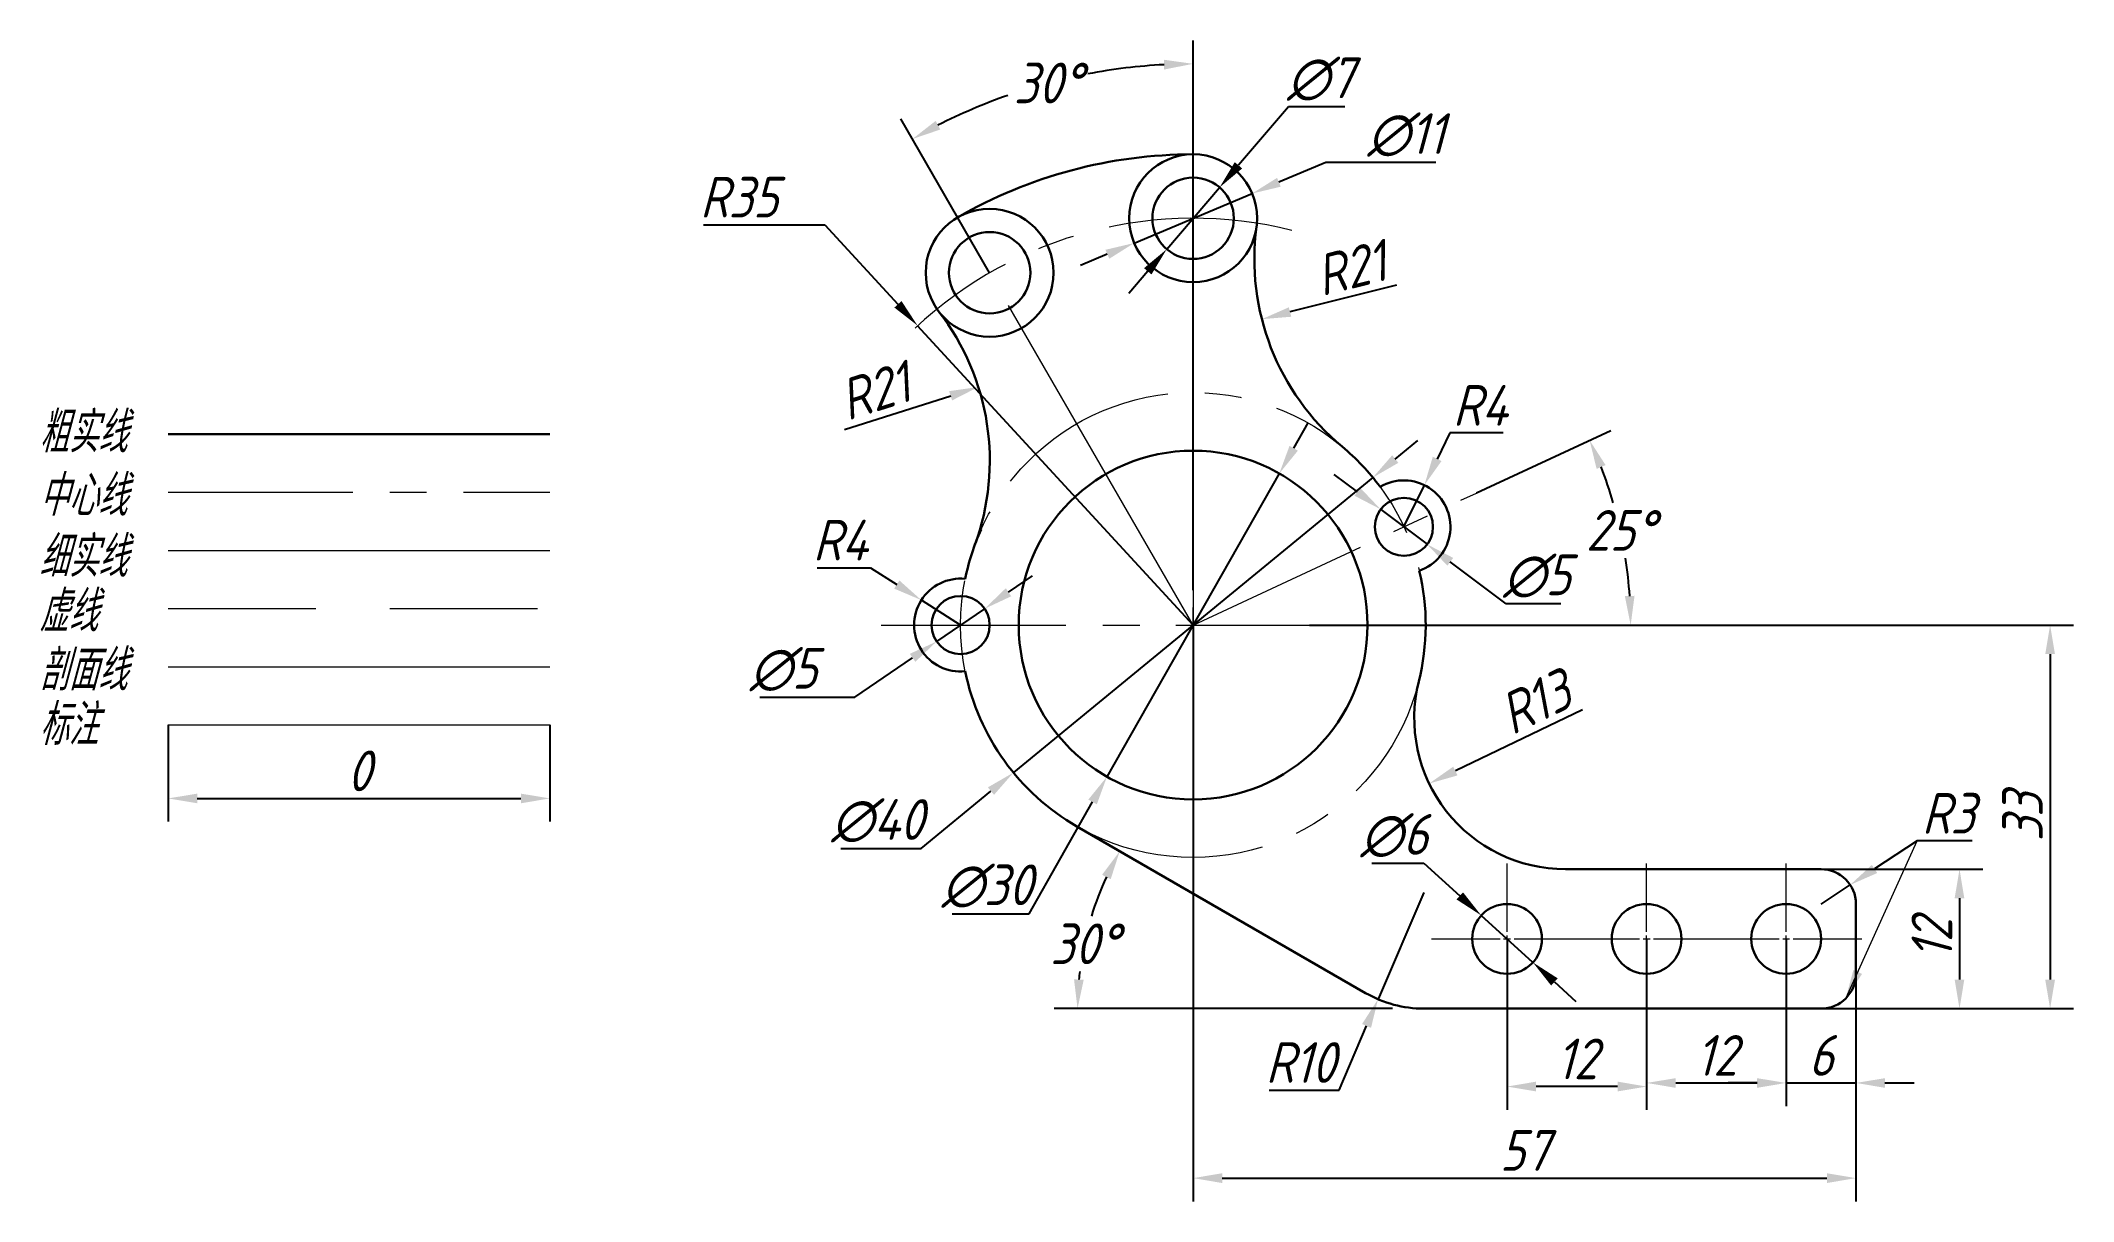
# Model space of a CAD drawing. Header units: millimetres. Extents: x 260 to 434, y 182 to 282.
import ezdxf

# ---------------------------------------------------------------- set-up
doc = ezdxf.new("R2010")
doc.units = ezdxf.units.MM
for name, pattern in [('CENTER', [50.8, 31.75, -6.35, 6.35, -6.35]), ('CENTER2', [28.575, 19.05, -3.175, 3.175, -3.175]), ('DASHED', [19.05, 12.7, -6.35])]:
    doc.linetypes.add(name, pattern=pattern)
for name, color, linetype, lineweight in [('中心线', 1, 'CENTER', 15), ('中心线 @ 1', 1, 'CENTER', 15), ('剖面线', 8, 'Continuous', 15), ('剖面线 @ 1', 8, 'Continuous', 15), ('标注', 3, 'Continuous', 15), ('标注 @ 1', 3, 'Continuous', 15), ('粗实线', 2, 'Continuous', 30), ('粗实线 @ 1', 2, 'Continuous', 30), ('细实线', 4, 'Continuous', 15), ('细实线 @ 1', 4, 'Continuous', 15), ('虚线', 6, 'DASHED', 15), ('虚线 @ 1', 6, 'DASHED', 15)]:
    doc.layers.add(name, color=color, linetype=linetype, lineweight=lineweight)
doc.styles.add('GB3.5', font='gbeitc.shx', dxfattribs={"bigfont": 'gbcbig.shx'})
doc.dimstyles.new('参数化', dxfattribs={"dimtxt": 3.5, "dimasz": 2.5, "dimexe": 2, "dimexo": 0, "dimtad": 1, "dimtoh": 1, "dimdec": 3, "dimdsep": 46, "dimtxsty": 'GB3.5', "dimcen": 2.5, "dimclrd": 3, "dimclre": 3, "dimclrt": 256, "dimadec": 3, "dimazin": 2, "dimtfac": 1, "dimtdec": 3, "dimtmove": 0, "dimatfit": 3, "dimfxl": 0, "dimlwd": 15, "dimlwe": 15, "dimarcsym": 0})
doc.dimstyles.new('正常标注', dxfattribs={"dimtxt": 3.5, "dimasz": 2.5, "dimexe": 2, "dimexo": 0, "dimtad": 1, "dimtoh": 1, "dimdec": 3, "dimdsep": 46, "dimtxsty": 'GB3.5', "dimcen": 2.5, "dimadec": 3, "dimazin": 2, "dimtfac": 1, "dimtdec": 3, "dimtmove": 0, "dimatfit": 3, "dimfxl": 0, "dimarcsym": 0})
doc.dimstyles.new('角度', dxfattribs={"dimtxt": 3.5, "dimasz": 2.5, "dimexe": 2, "dimexo": 0, "dimtad": 1, "dimtih": 1, "dimtoh": 1, "dimdec": 3, "dimdsep": 46, "dimtxsty": 'GB3.5', "dimcen": 2.5, "dimadec": 3, "dimazin": 2, "dimtfac": 1, "dimtdec": 3, "dimtmove": 0, "dimatfit": 3, "dimfxl": 0, "dimarcsym": 0})

# ---------------------------------------------------------------- blocks, each defined once
blk = doc.blocks.new('*D3')
at = {"layer": 'Defpoints', "color": 0, "transparency": 16777216}
for p in [(366.06, 244.7), (351.24, 218.62)]:
    blk.add_point(p, dxfattribs=at)
at = {"layer": '标注', "color": 0, "lineweight": -2, "transparency": 16777216}
for p, q in [((367.3, 246.88), (368.53, 249.05)), ((366.06, 244.7), (351.24, 218.62)), ((344.54, 206.83), (350, 216.45)), ((337.93, 206.83), (344.54, 206.83))]:
    blk.add_line(p, q, dxfattribs=at)
at = {"layer": '标注', "color": 0, "transparency": 16777216}
for points in [[(366.94, 247.08), (367.66, 246.67), (366.06, 244.7)], [(349.64, 216.65), (350.37, 216.24), (351.24, 218.62)]]:
    blk.add_solid(points, dxfattribs=at)
at = {"layer": '标注', "color": 0, "transparency": 16777216, "insert": (340.92, 209.2), "char_height": 3.5, "attachment_point": 5, "style": 'GB3.5'}
blk.add_mtext('∅30', dxfattribs=at)
blk = doc.blocks.new('*D4')
at = {"layer": 'Defpoints', "color": 0, "transparency": 16777216}
for p in [(360.93, 269.32), (356.38, 264)]:
    blk.add_point(p, dxfattribs=at)
at = {"layer": '标注', "color": 0, "lineweight": -2, "transparency": 16777216}
for p, q in [((366.86, 276.26), (362.55, 271.22)), ((371.71, 276.26), (366.86, 276.26)), ((356.38, 264), (360.93, 269.32)), ((354.75, 262.1), (353.13, 260.2))]:
    blk.add_line(p, q, dxfattribs=at)
at = {"layer": '标注', "color": 0, "transparency": 16777216}
for points in [[(362.23, 271.49), (362.87, 270.95), (360.93, 269.32)], [(354.43, 262.37), (355.07, 261.83), (356.38, 264)]]:
    blk.add_solid(points, dxfattribs=at)
at = {"layer": '标注', "color": 0, "transparency": 16777216, "insert": (369.6, 278.63), "char_height": 3.5, "attachment_point": 5, "style": 'GB3.5'}
blk.add_mtext('∅7', dxfattribs=at)
blk = doc.blocks.new('*D5')
at = {"layer": 'Defpoints', "color": 0, "transparency": 16777216}
for p in [(363.72, 268.79), (353.58, 264.53)]:
    blk.add_point(p, dxfattribs=at)
at = {"layer": '标注', "color": 0, "lineweight": -2, "transparency": 16777216}
for p, q in [((370.07, 271.46), (366.03, 269.76)), ((379.52, 271.46), (370.07, 271.46)), ((353.58, 264.53), (363.72, 268.79)), ((351.27, 263.57), (348.97, 262.6))]:
    blk.add_line(p, q, dxfattribs=at)
at = {"layer": '标注', "color": 0, "transparency": 16777216}
for points in [[(365.87, 270.14), (366.19, 269.38), (363.72, 268.79)], [(351.11, 263.95), (351.44, 263.18), (353.58, 264.53)]]:
    blk.add_solid(points, dxfattribs=at)
at = {"layer": '标注', "color": 0, "transparency": 16777216, "insert": (376.96, 273.83), "char_height": 3.5, "attachment_point": 5, "style": 'GB3.5'}
blk.add_mtext('∅11', dxfattribs=at)
blk = doc.blocks.new('*D6')
at = {"layer": 'Defpoints', "color": 0, "transparency": 16777216}
for p in [(340.18, 252.15), (320.16, 245.79)]:
    blk.add_point(p, dxfattribs=at)
at = {"layer": '标注', "color": 0, "lineweight": -2, "transparency": 16777216}
blk.add_line((328.66, 248.49), (337.8, 251.39), dxfattribs=at)
at = {"layer": '标注', "color": 0, "transparency": 16777216}
blk.add_solid([(337.67, 251.79), (337.92, 250.99), (340.18, 252.15)], dxfattribs=at)
at = {"layer": '标注', "color": 0, "transparency": 16777216, "insert": (331.25, 251.8), "char_height": 3.5, "attachment_point": 5, "rotation": 17.6017, "style": 'GB3.5'}
blk.add_mtext('R21', dxfattribs=at)
blk = doc.blocks.new('*D7')
at = {"layer": 'Defpoints', "color": 0, "transparency": 16777216}
for p in [(334.96, 257.42), (358.65, 231.66)]:
    blk.add_point(p, dxfattribs=at)
at = {"layer": '标注', "color": 0, "lineweight": -2, "transparency": 16777216}
for p, q in [((316.54, 266.11), (326.97, 266.11)), ((326.97, 266.11), (333.26, 259.26)), ((358.65, 231.66), (334.96, 257.42))]:
    blk.add_line(p, q, dxfattribs=at)
at = {"layer": '标注', "color": 0, "transparency": 16777216}
blk.add_solid([(333.57, 259.54), (332.96, 258.98), (334.96, 257.42)], dxfattribs=at)
at = {"layer": '标注', "color": 0, "transparency": 16777216, "insert": (319.6, 268.48), "char_height": 3.5, "attachment_point": 5, "style": 'GB3.5'}
blk.add_mtext('R35', dxfattribs=at)
blk = doc.blocks.new('*D8')
at = {"layer": 'Defpoints', "color": 0, "transparency": 16777216}
for p in [(374.78, 241.62), (378.77, 238.61)]:
    blk.add_point(p, dxfattribs=at)
at = {"layer": '标注', "color": 0, "lineweight": -2, "transparency": 16777216}
for p, q in [((372.78, 243.12), (370.79, 244.63)), ((374.78, 241.62), (378.77, 238.61)), ((385.56, 233.5), (380.77, 237.11)), ((390.27, 233.5), (385.56, 233.5))]:
    blk.add_line(p, q, dxfattribs=at)
at = {"layer": '标注', "color": 0, "transparency": 16777216}
for points in [[(373.03, 243.46), (372.53, 242.79), (374.78, 241.62)], [(381.02, 237.44), (380.52, 236.77), (378.77, 238.61)]]:
    blk.add_solid(points, dxfattribs=at)
at = {"layer": '标注', "color": 0, "transparency": 16777216, "insert": (388.23, 235.87), "char_height": 3.5, "attachment_point": 5, "style": 'GB3.5'}
blk.add_mtext('∅5', dxfattribs=at)
blk = doc.blocks.new('*D9')
at = {"layer": 'Defpoints', "color": 0, "transparency": 16777216}
for p in [(412.65, 210.66), (412.65, 198.66), (424.56, 198.66)]:
    blk.add_point(p, dxfattribs=at)
at = {"layer": '标注', "color": 0, "lineweight": -2, "transparency": 16777216}
for p, q in [((412.65, 210.66), (426.56, 210.66)), ((424.56, 208.16), (424.56, 201.16)), ((412.65, 198.66), (426.56, 198.66))]:
    blk.add_line(p, q, dxfattribs=at)
at = {"layer": '标注', "color": 0, "transparency": 16777216}
for points in [[(424.14, 208.16), (424.97, 208.16), (424.56, 210.66)], [(424.14, 201.16), (424.97, 201.16), (424.56, 198.66)]]:
    blk.add_solid(points, dxfattribs=at)
at = {"layer": '标注', "color": 0, "transparency": 16777216, "insert": (422.18, 204.66), "char_height": 3.5, "attachment_point": 5, "rotation": 90, "style": 'GB3.5'}
blk.add_mtext('12', dxfattribs=at)
blk = doc.blocks.new('*D10')
at = {"layer": 'Defpoints', "color": 0, "transparency": 16777216}
for p in [(390.67, 223.66), (378.95, 218.03)]:
    blk.add_point(p, dxfattribs=at)
at = {"layer": '标注', "color": 0, "lineweight": -2, "transparency": 16777216}
blk.add_line((392.14, 224.37), (381.21, 219.11), dxfattribs=at)
at = {"layer": '标注', "color": 0, "transparency": 16777216}
blk.add_solid([(381.02, 219.48), (381.39, 218.73), (378.95, 218.03)], dxfattribs=at)
at = {"layer": '标注', "color": 0, "transparency": 16777216, "insert": (388.05, 225.04), "char_height": 3.5, "attachment_point": 5, "rotation": 25.7011, "style": 'GB3.5'}
blk.add_mtext('R13', dxfattribs=at)
blk = doc.blocks.new('*D11')
at = {"layer": 'Defpoints', "color": 0, "transparency": 16777216}
for p in [(378.49, 208.66), (374.55, 199.47)]:
    blk.add_point(p, dxfattribs=at)
at = {"layer": '标注', "color": 0, "lineweight": -2, "transparency": 16777216}
for p, q in [((378.49, 208.66), (374.55, 199.47)), ((371.2, 191.66), (373.56, 197.17)), ((365.18, 191.66), (371.2, 191.66))]:
    blk.add_line(p, q, dxfattribs=at)
at = {"layer": '标注', "color": 0, "transparency": 16777216}
blk.add_solid([(373.18, 197.34), (373.95, 197.01), (374.55, 199.47)], dxfattribs=at)
at = {"layer": '标注', "color": 0, "transparency": 16777216, "insert": (367.88, 194.03), "char_height": 3.5, "attachment_point": 5, "style": 'GB3.5'}
blk.add_mtext('R10', dxfattribs=at)
blk = doc.blocks.new('*D12')
at = {"layer": 'Defpoints', "color": 0, "transparency": 16777216}
for p in [(415.16, 209.31), (412.65, 207.66)]:
    blk.add_point(p, dxfattribs=at)
at = {"layer": '标注', "color": 0, "lineweight": -2, "transparency": 16777216}
for p, q in [((420.93, 213.09), (417.25, 210.68)), ((425.64, 213.09), (420.93, 213.09)), ((412.65, 207.66), (415.16, 209.31))]:
    blk.add_line(p, q, dxfattribs=at)
at = {"layer": '标注', "color": 0, "transparency": 16777216}
blk.add_solid([(417.02, 211.03), (417.48, 210.33), (415.16, 209.31)], dxfattribs=at)
at = {"layer": '标注', "color": 0, "transparency": 16777216, "insert": (423.59, 215.47), "char_height": 3.5, "attachment_point": 5, "style": 'GB3.5'}
blk.add_mtext('R3', dxfattribs=at)
blk = doc.blocks.new('*D13')
at = {"layer": 'Defpoints', "color": 0, "transparency": 16777216}
for p in [(348.65, 214.34), (350.35, 207.93), (373.49, 200), (378.49, 198.66), (412.65, 198.66)]:
    blk.add_point(p, dxfattribs=at)
at = {"layer": '标注', "color": 0, "lineweight": -2, "transparency": 16777216}
blk.add_line((375.81, 198.66), (346.71, 198.66), dxfattribs=at)
for start, end in [(155.2879, 162.9383), (173.217, 174.7121)]:
    blk.add_arc((375.81, 198.66), 27.1, start, end, dxfattribs=at)
at = {"layer": '标注', "color": 0, "transparency": 16777216}
for points in [[(350.82, 210.18), (351.56, 209.8), (352.34, 212.21)], [(349.24, 201.14), (348.41, 201.18), (348.71, 198.66)]]:
    blk.add_solid(points, dxfattribs=at)
at = {"layer": '标注', "color": 0, "transparency": 16777216, "insert": (349.29, 204.24), "char_height": 3.5, "attachment_point": 5, "style": 'GB3.5'}
blk.add_mtext('30°', dxfattribs=at)
blk = doc.blocks.new('*D14')
at = {"layer": 'Defpoints', "color": 0, "transparency": 16777216}
for p in [(368.65, 231.66), (395.57, 198.66), (432.35, 198.66)]:
    blk.add_point(p, dxfattribs=at)
at = {"layer": '标注', "color": 0, "lineweight": -2, "transparency": 16777216}
for p, q in [((368.65, 231.66), (434.35, 231.66)), ((432.35, 229.16), (432.35, 201.16)), ((395.57, 198.66), (434.35, 198.66))]:
    blk.add_line(p, q, dxfattribs=at)
at = {"layer": '标注', "color": 0, "transparency": 16777216}
for points in [[(431.93, 229.16), (432.77, 229.16), (432.35, 231.66)], [(431.93, 201.16), (432.77, 201.16), (432.35, 198.66)]]:
    blk.add_solid(points, dxfattribs=at)
at = {"layer": '标注', "color": 0, "transparency": 16777216, "insert": (429.97, 215.16), "char_height": 3.5, "attachment_point": 5, "rotation": 90, "style": 'GB3.5'}
blk.add_mtext('33', dxfattribs=at)
blk = doc.blocks.new('*D15')
at = {"layer": 'Defpoints', "color": 0, "transparency": 16777216}
for p in [(383.43, 206.68), (387.87, 202.64)]:
    blk.add_point(p, dxfattribs=at)
at = {"layer": '标注', "color": 0, "lineweight": -2, "transparency": 16777216}
for p, q in [((374.02, 211.17), (378.5, 211.17)), ((378.5, 211.17), (381.58, 208.37)), ((387.87, 202.64), (383.43, 206.68)), ((389.72, 200.96), (391.57, 199.28))]:
    blk.add_line(p, q, dxfattribs=at)
at = {"layer": '标注', "color": 0, "transparency": 16777216}
for points in [[(381.86, 208.67), (381.3, 208.06), (383.43, 206.68)], [(390, 201.27), (389.44, 200.65), (387.87, 202.64)]]:
    blk.add_solid(points, dxfattribs=at)
at = {"layer": '标注', "color": 0, "transparency": 16777216, "insert": (375.95, 213.54), "char_height": 3.5, "attachment_point": 5, "style": 'GB3.5'}
blk.add_mtext('∅6', dxfattribs=at)
blk = doc.blocks.new('*D16')
at = {"layer": 'Defpoints', "color": 0, "transparency": 16777216}
for p in [(409.65, 204.66), (415.65, 204.66), (415.65, 192.27)]:
    blk.add_point(p, dxfattribs=at)
at = {"layer": '标注', "color": 0, "lineweight": -2, "transparency": 16777216}
for p, q in [((409.65, 204.66), (409.65, 190.27)), ((415.65, 204.66), (415.65, 190.27)), ((407.15, 192.27), (404.65, 192.27)), ((409.65, 192.27), (415.65, 192.27)), ((418.15, 192.27), (420.65, 192.27))]:
    blk.add_line(p, q, dxfattribs=at)
at = {"layer": '标注', "color": 0, "transparency": 16777216}
for points in [[(407.15, 192.68), (407.15, 191.85), (409.65, 192.27)], [(418.15, 192.68), (418.15, 191.85), (415.65, 192.27)]]:
    blk.add_solid(points, dxfattribs=at)
at = {"layer": '标注', "color": 0, "transparency": 16777216, "insert": (412.65, 194.64), "char_height": 3.5, "attachment_point": 5, "style": 'GB3.5'}
blk.add_mtext('6', dxfattribs=at)
blk = doc.blocks.new('*D17')
at = {"layer": 'Defpoints', "color": 0, "transparency": 16777216}
for p in [(397.65, 204.66), (409.65, 204.66), (409.65, 192.27)]:
    blk.add_point(p, dxfattribs=at)
at = {"layer": '标注', "color": 0, "lineweight": -2, "transparency": 16777216}
for p, q in [((397.65, 204.66), (397.65, 190.27)), ((409.65, 204.66), (409.65, 190.27)), ((400.15, 192.27), (407.15, 192.27))]:
    blk.add_line(p, q, dxfattribs=at)
at = {"layer": '标注', "color": 0, "transparency": 16777216}
for points in [[(400.15, 192.68), (400.15, 191.85), (397.65, 192.27)], [(407.15, 192.68), (407.15, 191.85), (409.65, 192.27)]]:
    blk.add_solid(points, dxfattribs=at)
at = {"layer": '标注', "color": 0, "transparency": 16777216, "insert": (403.65, 194.64), "char_height": 3.5, "attachment_point": 5, "style": 'GB3.5'}
blk.add_mtext('12', dxfattribs=at)
blk = doc.blocks.new('*D18')
at = {"layer": 'Defpoints', "color": 0, "transparency": 16777216}
for p in [(385.65, 204.66), (397.65, 204.66), (385.65, 191.96)]:
    blk.add_point(p, dxfattribs=at)
at = {"layer": '标注', "color": 0, "lineweight": -2, "transparency": 16777216}
for p, q in [((385.65, 204.66), (385.65, 189.96)), ((397.65, 204.66), (397.65, 189.96)), ((395.15, 191.96), (388.15, 191.96))]:
    blk.add_line(p, q, dxfattribs=at)
at = {"layer": '标注', "color": 0, "transparency": 16777216}
for points in [[(388.15, 192.38), (388.15, 191.54), (385.65, 191.96)], [(395.15, 192.38), (395.15, 191.54), (397.65, 191.96)]]:
    blk.add_solid(points, dxfattribs=at)
at = {"layer": '标注', "color": 0, "transparency": 16777216, "insert": (391.65, 194.34), "char_height": 3.5, "attachment_point": 5, "style": 'GB3.5'}
blk.add_mtext('12', dxfattribs=at)
blk = doc.blocks.new('*D19')
at = {"layer": 'Defpoints', "color": 0, "transparency": 16777216}
for p in [(358.65, 231.66), (415.65, 201.66), (415.65, 184.08)]:
    blk.add_point(p, dxfattribs=at)
at = {"layer": '标注', "color": 0, "lineweight": -2, "transparency": 16777216}
for p, q in [((358.65, 231.66), (358.65, 182.08)), ((415.65, 201.66), (415.65, 182.08)), ((361.15, 184.08), (413.15, 184.08))]:
    blk.add_line(p, q, dxfattribs=at)
at = {"layer": '标注', "color": 0, "transparency": 16777216}
for points in [[(361.15, 184.5), (361.15, 183.66), (358.65, 184.08)], [(413.15, 184.5), (413.15, 183.66), (415.65, 184.08)]]:
    blk.add_solid(points, dxfattribs=at)
at = {"layer": '标注', "color": 0, "transparency": 16777216, "insert": (387.15, 186.46), "char_height": 3.5, "attachment_point": 5, "style": 'GB3.5'}
blk.add_mtext('57', dxfattribs=at)
blk = doc.blocks.new('*D20')
at = {"layer": 'Defpoints', "color": 0, "transparency": 16777216}
for p in [(374.11, 244.36), (343.2, 218.97)]:
    blk.add_point(p, dxfattribs=at)
at = {"layer": '标注', "color": 0, "lineweight": -2, "transparency": 16777216}
for p, q in [((376.04, 245.94), (377.97, 247.53)), ((374.11, 244.36), (343.2, 218.97)), ((335.26, 212.45), (341.26, 217.38)), ((328.36, 212.45), (335.26, 212.45))]:
    blk.add_line(p, q, dxfattribs=at)
at = {"layer": '标注', "color": 0, "transparency": 16777216}
for points in [[(375.77, 246.27), (376.3, 245.62), (374.11, 244.36)], [(341, 217.7), (341.53, 217.06), (343.2, 218.97)]]:
    blk.add_solid(points, dxfattribs=at)
at = {"layer": '标注', "color": 0, "transparency": 16777216, "insert": (331.5, 214.82), "char_height": 3.5, "attachment_point": 5, "style": 'GB3.5'}
blk.add_mtext('∅40', dxfattribs=at)
blk = doc.blocks.new('*D21')
at = {"layer": 'Defpoints', "color": 0, "transparency": 16777216}
for p in [(378.54, 243.71), (376.78, 240.12)]:
    blk.add_point(p, dxfattribs=at)
at = {"layer": '标注', "color": 0, "lineweight": -2, "transparency": 16777216}
for p, q in [((380.73, 248.2), (379.63, 245.95)), ((385.3, 248.2), (380.73, 248.2)), ((376.78, 240.12), (378.54, 243.71))]:
    blk.add_line(p, q, dxfattribs=at)
at = {"layer": '标注', "color": 0, "transparency": 16777216}
blk.add_solid([(379.26, 246.14), (380.01, 245.77), (378.54, 243.71)], dxfattribs=at)
at = {"layer": '标注', "color": 0, "transparency": 16777216, "insert": (383.33, 250.57), "char_height": 3.5, "attachment_point": 5, "style": 'GB3.5'}
blk.add_mtext('R4', dxfattribs=at)
blk = doc.blocks.new('*D22')
at = {"layer": 'Defpoints', "color": 0, "transparency": 16777216}
for p in [(384.92, 263.15), (364.56, 257.98)]:
    blk.add_point(p, dxfattribs=at)
at = {"layer": '标注', "color": 0, "lineweight": -2, "transparency": 16777216}
blk.add_line((376.13, 260.92), (366.98, 258.6), dxfattribs=at)
at = {"layer": '标注', "color": 0, "transparency": 16777216}
blk.add_solid([(366.88, 259), (367.09, 258.19), (364.56, 257.98)], dxfattribs=at)
at = {"layer": '标注', "color": 0, "transparency": 16777216, "insert": (372.19, 262.37), "char_height": 3.5, "attachment_point": 5, "rotation": 14.2307, "style": 'GB3.5'}
blk.add_mtext('R21', dxfattribs=at)
blk = doc.blocks.new('*D23')
at = {"layer": 'Defpoints', "color": 0, "transparency": 16777216}
for p in [(335.28, 233.81), (338.65, 231.66)]:
    blk.add_point(p, dxfattribs=at)
at = {"layer": '标注', "color": 0, "lineweight": -2, "transparency": 16777216}
for p, q in [((326.33, 236.59), (330.9, 236.59)), ((330.9, 236.59), (333.17, 235.15)), ((338.65, 231.66), (335.28, 233.81))]:
    blk.add_line(p, q, dxfattribs=at)
at = {"layer": '标注', "color": 0, "transparency": 16777216}
blk.add_solid([(333.39, 235.5), (332.94, 234.8), (335.28, 233.81)], dxfattribs=at)
at = {"layer": '标注', "color": 0, "transparency": 16777216, "insert": (328.3, 238.97), "char_height": 3.5, "attachment_point": 5, "style": 'GB3.5'}
blk.add_mtext('R4', dxfattribs=at)
blk = doc.blocks.new('*D24')
at = {"layer": 'Defpoints', "color": 0, "transparency": 16777216}
for p in [(340.72, 233.07), (336.59, 230.25)]:
    blk.add_point(p, dxfattribs=at)
at = {"layer": '标注', "color": 0, "lineweight": -2, "transparency": 16777216}
for p, q in [((342.78, 234.48), (344.84, 235.89)), ((340.72, 233.07), (336.59, 230.25)), ((329.57, 225.46), (334.52, 228.84)), ((321.38, 225.46), (329.57, 225.46))]:
    blk.add_line(p, q, dxfattribs=at)
at = {"layer": '标注', "color": 0, "transparency": 16777216}
for points in [[(342.54, 234.83), (343.01, 234.14), (340.72, 233.07)], [(334.29, 229.19), (334.76, 228.5), (336.59, 230.25)]]:
    blk.add_solid(points, dxfattribs=at)
at = {"layer": '标注', "color": 0, "transparency": 16777216, "insert": (323.43, 227.83), "char_height": 3.5, "attachment_point": 5, "style": 'GB3.5'}
blk.add_mtext('∅5', dxfattribs=at)
blk = doc.blocks.new('*D25')
at = {"layer": 'Defpoints', "color": 0, "transparency": 16777216}
for p in [(383.02, 243.03), (395.88, 237.12), (358.65, 231.66), (358.65, 231.66), (368.65, 231.66)]:
    blk.add_point(p, dxfattribs=at)
at = {"layer": '标注', "color": 0, "lineweight": -2, "transparency": 16777216}
for p, q in [((383.02, 243.03), (394.56, 248.41)), ((368.65, 231.66), (398.28, 231.66))]:
    blk.add_line(p, q, dxfattribs=at)
for start, end in [(16.234, 21.1924), (3.8076, 8.8193)]:
    blk.add_arc((358.65, 231.66), 37.63, start, end, dxfattribs=at)
at = {"layer": '标注', "color": 0, "transparency": 16777216}
for points in [[(393.35, 245.1), (394.12, 245.43), (392.75, 247.56)], [(396.61, 234.18), (395.78, 234.15), (396.28, 231.66)]]:
    blk.add_solid(points, dxfattribs=at)
at = {"layer": '标注', "color": 0, "transparency": 16777216, "insert": (395.39, 239.81), "char_height": 3.5, "attachment_point": 5, "style": 'GB3.5'}
blk.add_mtext('25°', dxfattribs=at)
blk = doc.blocks.new('*U26')
at = {"layer": '中心线', "color": 0, "ltscale": 0.5, "transparency": 16777216}
for p, q in [((0, 3), (0, 42.18)), ((-26.82, 0), (-3, 0)), ((3, 0), (22.89, 0)), ((0, -18.5), (0, -3))]:
    blk.add_line(p, q, dxfattribs=at)
at = {"layer": '中心线', "color": 0, "linetype": 'Continuous', "ltscale": 0.5, "transparency": 16777216}
for p, q in [((-1.5, 0), (1.5, 0)), ((0, -1.5), (0, 1.5))]:
    blk.add_line(p, q, dxfattribs=at)
blk = doc.blocks.new('*U27')
at = {"layer": '中心线', "color": 0, "linetype": 'CENTER2', "transparency": 16777216}
for p, q in [((0, 0.6), (0, 6.5)), ((-6.5, 0), (-0.6, 0)), ((0.6, 0), (6.5, 0)), ((0, -6.5), (0, -0.6))]:
    blk.add_line(p, q, dxfattribs=at)
at = {"layer": '中心线', "color": 0, "linetype": 'Continuous', "transparency": 16777216}
for p, q in [((-0.3, 0), (0.3, 0)), ((0, -0.3), (0, 0.3))]:
    blk.add_line(p, q, dxfattribs=at)
blk = doc.blocks.new('*U28')
at = {"layer": '中心线', "color": 0, "linetype": 'CENTER2', "transparency": 16777216}
for p, q in [((0, 0.6), (0, 6.5)), ((-6.5, 0), (-0.6, 0)), ((0.6, 0), (6.5, 0)), ((0, -6.5), (0, -0.6))]:
    blk.add_line(p, q, dxfattribs=at)
at = {"layer": '中心线', "color": 0, "linetype": 'Continuous', "transparency": 16777216}
for p, q in [((-0.3, 0), (0.3, 0)), ((0, -0.3), (0, 0.3))]:
    blk.add_line(p, q, dxfattribs=at)
blk = doc.blocks.new('*U29')
at = {"layer": '中心线', "color": 0, "linetype": 'CENTER2', "transparency": 16777216}
for p, q in [((0, 0.6), (0, 6.5)), ((-6.5, 0), (-0.6, 0)), ((0.6, 0), (6.5, 0)), ((0, -6.5), (0, -0.6))]:
    blk.add_line(p, q, dxfattribs=at)
at = {"layer": '中心线', "color": 0, "linetype": 'Continuous', "transparency": 16777216}
for p, q in [((-0.3, 0), (0.3, 0)), ((0, -0.3), (0, 0.3))]:
    blk.add_line(p, q, dxfattribs=at)
blk = doc.blocks.new('*D30')
at = {"layer": 'Defpoints', "color": 0, "transparency": 16777216}
for p in [(350.27, 279.21), (341.15, 261.97), (358.65, 234.66), (358.65, 231.66)]:
    blk.add_point(p, dxfattribs=at)
at = {"layer": '标注', "color": 0, "lineweight": -2, "transparency": 16777216}
for p, q in [((358.65, 234.66), (358.65, 281.95)), ((341.15, 261.97), (333.51, 275.21))]:
    blk.add_line(p, q, dxfattribs=at)
for start, end in [(92.9671, 100.8204), (109.2632, 117.0329)]:
    blk.add_arc((358.65, 231.66), 48.28, start, end, dxfattribs=at)
at = {"layer": '标注', "color": 0, "transparency": 16777216}
for points in [[(356.14, 280.3), (356.16, 279.46), (358.65, 279.95)], [(336.91, 274.3), (336.51, 275.04), (334.51, 273.48)]]:
    blk.add_solid(points, dxfattribs=at)
at = {"layer": '标注', "color": 0, "transparency": 16777216, "insert": (346.15, 278.3), "char_height": 3.5, "attachment_point": 5, "style": 'GB3.5'}
blk.add_mtext('30°', dxfattribs=at)
blk = doc.blocks.new('*D31')
at = {"layer": 'Defpoints', "color": 0, "transparency": 16777216}
for p in [(270.51, 223.08), (303.34, 223.08), (303.34, 216.75)]:
    blk.add_point(p, dxfattribs=at)
at = {"layer": '标注', "color": 0, "lineweight": -2, "transparency": 16777216}
for p, q in [((270.51, 223.08), (270.51, 214.75)), ((303.34, 223.08), (303.34, 214.75)), ((273.01, 216.75), (300.84, 216.75))]:
    blk.add_line(p, q, dxfattribs=at)
at = {"layer": '标注', "color": 0, "transparency": 16777216}
for points in [[(273.01, 217.16), (273.01, 216.33), (270.51, 216.75)], [(300.84, 217.16), (300.84, 216.33), (303.34, 216.75)]]:
    blk.add_solid(points, dxfattribs=at)
at = {"layer": '标注', "color": 0, "transparency": 16777216, "insert": (286.92, 219.12), "char_height": 3.5, "attachment_point": 5, "style": 'GB3.5'}
blk.add_mtext('0', dxfattribs=at)

msp = doc.modelspace()

# ---------------------------------------------------------------- linework, layer by layer
at = {"layer": '中心线'}
msp.add_line((358.6511, 231.6631), (337.5533, 268.2054), dxfattribs=at)
at = {"layer": '中心线', "ltscale": 0.5}
for p, q in [((270.5085, 243.0839), (303.3372, 243.0839)), ((358.6511, 231.6631), (383.0172, 243.0252)), ((358.6511, 241.6631), (358.6511, 231.6631)), ((358.6511, 231.6631), (368.6511, 231.6631))]:
    msp.add_line(p, q, dxfattribs=at)
msp.add_circle((358.6511, 231.6631), 20, dxfattribs=at)
msp.add_arc((358.6511, 231.6631), 35, 75.941849, 133.099601, dxfattribs=at)
at = {"layer": '剖面线'}
msp.add_line((270.5085, 228.0839), (303.3372, 228.0839), dxfattribs=at)
at = {"layer": '标注'}
msp.add_line((270.5085, 223.0839), (303.3372, 223.0839), dxfattribs=at)
at = {"layer": '粗实线'}
for p, q in [((270.5085, 248.0839), (303.3372, 248.0839)), ((348.6511, 214.3426), (373.4882, 200.0028)), ((412.6511, 210.6631), (390.6667, 210.6631)), ((415.6511, 201.6631), (415.6511, 207.6631)), ((378.4882, 198.6631), (412.6511, 198.6631))]:
    msp.add_line(p, q, dxfattribs=at)
for centre, radius in [((358.6511, 266.6631), 5.5), ((358.6511, 266.6631), 3.5), ((341.1511, 261.974), 5.5), ((341.1511, 261.974), 3.5), ((358.6511, 231.6631), 15), ((376.7772, 240.1154), 2.5), ((338.6511, 231.6631), 2.5), ((385.6511, 204.6631), 3), ((397.6511, 204.6631), 3), ((409.6511, 204.6631), 3)]:
    msp.add_circle(centre, radius, dxfattribs=at)
for centre, radius, start, end in [((358.6511, 231.6631), 40.5, 90, 120), ((384.9165, 263.1452), 21, 172.371506, 230.16185), ((320.1634, 245.7947), 21, 339.83815, 397.628494), ((358.6511, 231.6631), 20, 36.478341, 50.16185), ((376.7772, 240.1154), 4, 289.26083, 480.73917), ((358.6511, 231.6631), 20, 155.742106, 168.521659), ((358.6511, 231.6631), 20, 345.970335, 373.521659), ((338.6511, 231.6631), 4, 84.26083, 275.73917), ((358.6511, 231.6631), 20, 191.478341, 240), ((390.6667, 223.6631), 13, 165.970335, 270), ((412.6511, 207.6631), 3, 0, 90), ((412.6511, 201.6631), 3, 270, 360), ((378.4882, 208.6631), 10, 240, 270)]:
    msp.add_arc(centre, radius, start, end, dxfattribs=at)
at = {"layer": '细实线'}
msp.add_line((270.5085, 238.0839), (303.3372, 238.0839), dxfattribs=at)
at = {"layer": '虚线'}
msp.add_line((270.5085, 233.0839), (303.3372, 233.0839), dxfattribs=at)

# ---------------------------------------------------------------- block references
at = {"layer": '中心线', "ltscale": 0.5}
msp.add_blockref('*U26', (358.6511, 231.6631), dxfattribs=at)
at = {"layer": '中心线', "linetype": 'CENTER2'}
for name, p in [('*U27', (385.6511, 204.6631)), ('*U28', (397.6511, 204.6631)), ('*U29', (409.6511, 204.6631))]:
    msp.add_blockref(name, p, dxfattribs=at)

# ---------------------------------------------------------------- texts
at = {"layer": '中心线 @ 1', "ltscale": 0.5, "insert": (259.3888, 244.5602), "char_height": 3.5, "attachment_point": 1, "style": 'GB3.5'}
msp.add_mtext_dynamic_manual_height_columns('中心线', width=9.028469, gutter_width=17.5, heights=[0], dxfattribs=at)
at = {"layer": '剖面线 @ 1', "insert": (259.3888, 229.535), "char_height": 3.5, "attachment_point": 1, "style": 'GB3.5'}
msp.add_mtext_dynamic_manual_height_columns('剖面线', width=9.028469, gutter_width=17.5, heights=[3.693], dxfattribs=at)
at = {"layer": '标注 @ 1', "insert": (259.3888, 224.8396), "char_height": 3.5, "attachment_point": 1, "style": 'GB3.5'}
msp.add_mtext_dynamic_manual_height_columns('标注', width=9.028469, gutter_width=17.5, heights=[0], dxfattribs=at)
at = {"layer": '粗实线 @ 1', "insert": (259.3888, 250.0068), "char_height": 3.5, "attachment_point": 1, "style": 'GB3.5'}
msp.add_mtext_dynamic_manual_height_columns('粗实线', width=9.028469, gutter_width=17.5, heights=[0], dxfattribs=at)
at = {"layer": '细实线 @ 1', "insert": (259.3888, 239.3014), "char_height": 3.5, "attachment_point": 1, "style": 'GB3.5'}
msp.add_mtext_dynamic_manual_height_columns('细实线', width=9.028469, gutter_width=17.5, heights=[0], dxfattribs=at)
at = {"layer": '虚线 @ 1', "insert": (259.3888, 234.606), "char_height": 3.5, "attachment_point": 1, "style": 'GB3.5'}
msp.add_mtext_dynamic_manual_height_columns('虚线', width=9.028469, gutter_width=17.5, heights=[0], dxfattribs=at)

# ---------------------------------------------------------------- dimensions: what is measured, and where the dimension line sits
at = {"layer": '标注'}
dim = msp.add_angular_dim_3p(base=(350.267, 279.2115), center=(358.6511, 231.6631), p1=(358.6511, 234.6631), p2=(341.1511, 261.974), dimstyle='角度', dxfattribs=at)
dim.commit()
dim.dimension.update_dxf_attribs({"geometry": '*D30', "text_midpoint": (346.1548, 278.2999)})
for p1, p2, picture, middle in [((356.3759, 264.0034), (360.9262, 269.3227), '*D4', (369.5986, 276.2582)), ((353.5798, 264.5341), (363.7223, 268.792), '*D5', (376.9633, 271.4557)), ((366.0623, 244.7043), (351.2398, 218.6218), '*D3', (340.9223, 206.827)), ((374.1057, 244.3578), (343.1965, 218.9684), '*D20', (331.5, 212.4496)), ((374.7804, 241.6196), (378.7741, 238.6112), '*D8', (388.23, 233.497)), ((340.7154, 233.0733), (336.5868, 230.2528), '*D24', (323.425, 225.4581)), ((387.8696, 202.6436), (383.4325, 206.6825), '*D15', (375.9474, 211.168))]:
    dim = msp.add_diameter_dim_2p(p1=p1, p2=p2, dimstyle='正常标注', dxfattribs=at)
    dim.commit()
    dim.dimension.update_dxf_attribs({"geometry": picture, "text_midpoint": middle, "dimtype": 163})
for center, mpoint, picture, middle in [((358.6511, 231.6631), (334.9565, 257.4228), '*D7', (319.598, 266.1078)), ((384.9165, 263.1452), (364.5609, 257.9829), '*D22', (372.7698, 260.0647)), ((320.1634, 245.7947), (340.1803, 252.145), '*D6', (331.969, 249.54)), ((376.7772, 240.1154), (378.5356, 243.7082), '*D21', (383.3273, 248.1992)), ((338.6511, 231.6631), (335.2757, 233.8094), '*D23', (328.3026, 236.5943)), ((390.6667, 223.6631), (378.9528, 218.0253), '*D10', (389.0829, 222.9008)), ((412.6511, 207.6631), (415.1594, 209.3088), '*D12', (423.5945, 213.0936)), ((378.4882, 208.6631), (374.549, 199.4716), '*D11', (367.8778, 191.6589))]:
    dim = msp.add_radius_dim(center=center, mpoint=mpoint, dimstyle='正常标注', dxfattribs=at)
    dim.commit()
    dim.dimension.update_dxf_attribs({"geometry": picture, "text_midpoint": middle, "dimtype": 164})
dim = msp.add_angular_dim_2l(base=(395.8799, 237.1163), line1=((358.6511, 231.6631), (368.6511, 231.6631)), line2=((358.6511, 231.6631), (383.0172, 243.0252)), dimstyle='角度', dxfattribs=at)
dim.commit()
dim.dimension.update_dxf_attribs({"geometry": '*D25', "text_midpoint": (395.3853, 239.8068)})
for base, p1, p2, picture, middle in [((415.6511, 184.0812), (358.6511, 231.6631), (415.6511, 201.6631), '*D19', (387.1511, 184.0812)), ((415.6511, 192.2676), (409.6511, 204.6631), (415.6511, 204.6631), '*D16', (412.6511, 192.2676))]:
    dim = msp.add_linear_dim(base=base, p1=p1, p2=p2, dimstyle='正常标注', dxfattribs=at)
    dim.commit()
    dim.dimension.update_dxf_attribs({"geometry": picture, "text_midpoint": middle, "dimtype": 160})
for base, p1, p2, picture, middle in [((432.3484, 198.6631), (368.6511, 231.6631), (395.5697, 198.6631), '*D14', (432.3484, 215.1631)), ((424.5553, 198.6631), (412.6511, 210.6631), (412.6511, 198.6631), '*D9', (424.5553, 204.6631))]:
    dim = msp.add_linear_dim(base=base, p1=p1, p2=p2, angle=90, dimstyle='正常标注', dxfattribs=at)
    dim.commit()
    dim.dimension.update_dxf_attribs({"geometry": picture, "text_midpoint": middle, "dimtype": 160})
dim = msp.add_linear_dim(base=(303.3372, 216.7472), p1=(270.5085, 223.0839), p2=(303.3372, 223.0839), text='0', dimstyle='角度', dxfattribs=at)
dim.commit()
dim.dimension.update_dxf_attribs({"geometry": '*D31', "text_midpoint": (286.9228, 219.1222)})
dim = msp.add_angular_dim_2l(base=(350.3453, 207.931), line1=((348.6511, 214.3426), (373.4882, 200.0028)), line2=((378.4882, 198.6631), (412.6511, 198.6631)), dimstyle='角度', dxfattribs=at)
dim.commit()
dim.dimension.update_dxf_attribs({"geometry": '*D13', "text_midpoint": (349.2909, 204.2385), "dimtype": 162})
for base, p2, picture, middle in [((385.6511, 191.9615), (385.6511, 204.6631), '*D18', (391.6511, 194.3365)), ((409.6511, 192.2676), (409.6511, 204.6631), '*D17', (403.6511, 194.6426))]:
    dim = msp.add_linear_dim(base=base, p1=(397.6511, 204.6631), p2=p2, dimstyle='正常标注', dxfattribs=at)
    dim.commit()
    dim.dimension.update_dxf_attribs({"geometry": picture, "text_midpoint": middle})

# ---------------------------------------------------------------- leaders
at = {"layer": '粗实线'}
msp.add_leader([(414.7724, 199.5417), (420.9279, 213.0936)], dimstyle='参数化', override={"dimgap": 0.625, "dimtad": 0}, dxfattribs=at)

doc.saveas('drawing.dxf')
